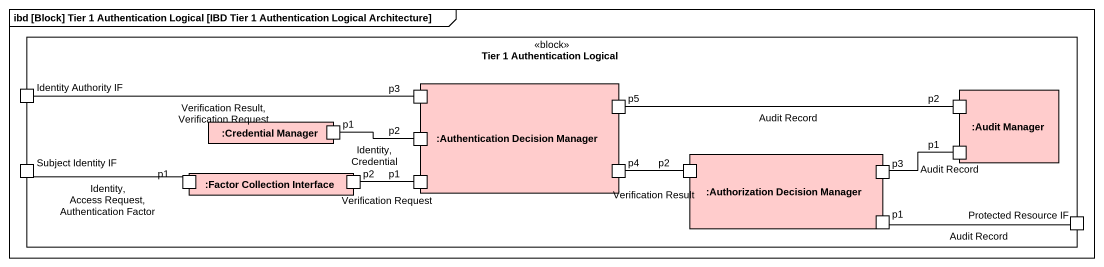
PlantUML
@startuml
mainframe ibd [Block] Tier 1 Authentication Logical [IBD Tier 1 Authentication Logical Architecture]
rectangle "Tier 1 Authentication Logical" as Tier_1_Authentication <<block>> {
  port "Identity Authority IF" as Identity_Authority_IF
  rectangle ":Authentication Decision Manager" as Authentication_Decision #FFCCCC {
    port p3
    port p2
    port p5
    port "p1" as p1_3
    port p4
  }
  rectangle ":Audit Manager" as Audit_Manager #FFCCCC {
    port "p2" as p2_2
    port "p1" as p1_4
  }
  rectangle ":Credential Manager" as Credential_Manager #FFCCCC {
    port p1
  }
  port "Subject Identity IF" as Subject_Identity_IF
  rectangle ":Factor Collection Interface" as Factor_Collection_Interface #FFCCCC {
    port "p1" as p1_2
    port "p2" as p2_3
  }
  rectangle ":Authorization Decision Manager" as Authorization_Decision #FFCCCC {
    port "p2" as p2_4
    port "p3" as p3_2
    port "p1" as p1_5
  }
  port "Protected Resource IF" as Protected_Resource_IF
}
Identity_Authority_IF -right- p3 : Verification Result, Verification Request
p1 -right- p2 : Identity, Credential
p5 -right- p2_2 : Audit Record
Subject_Identity_IF -right- p1_2 : Identity, Access Request, Authentication Factor
p2_3 -right- p1_3 : Verification Request
p4 -right- p2_4 : Verification Result
p3_2 -right- p1_4 : Audit Record
Protected_Resource_IF -left- p1_5 : Audit Record
@enduml
